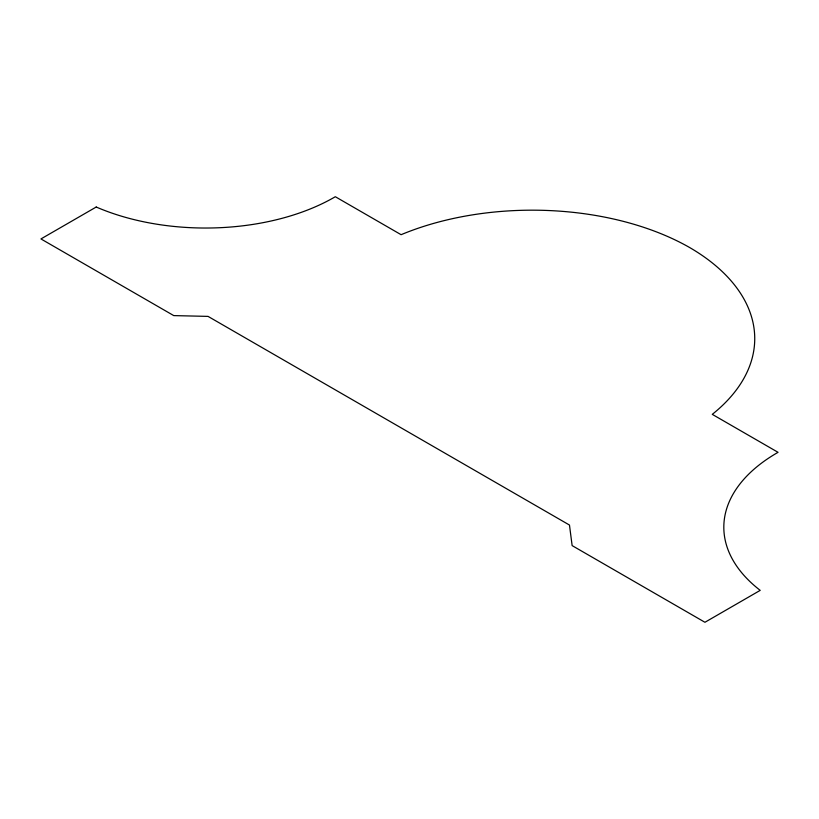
<?xml version="1.0" encoding="UTF-8"?>
<svg xmlns="http://www.w3.org/2000/svg" width="819" height="819" viewBox="0 0 819 819"><rect width="100%" height="100%" fill="white"/><g stroke="black" fill="none" stroke-linecap="round" stroke-linejoin="round"><path stroke-width="1.23" d="M96.222 207.023L40.95 238.933L173.751 315.602L208.046 316.39L569.471 525.051L572.133 545.608L704.934 622.276L760.206 590.366A182.412 105.313 0 0 1 778.05 452.323L712.274 414.353A223.792 129.207 0 0 0 689.844 247.645A223.792 129.207 0 0 0 401.095 234.695L335.319 196.724A182.412 105.313 0 0 1 96.222 207.023"/></g></svg>
